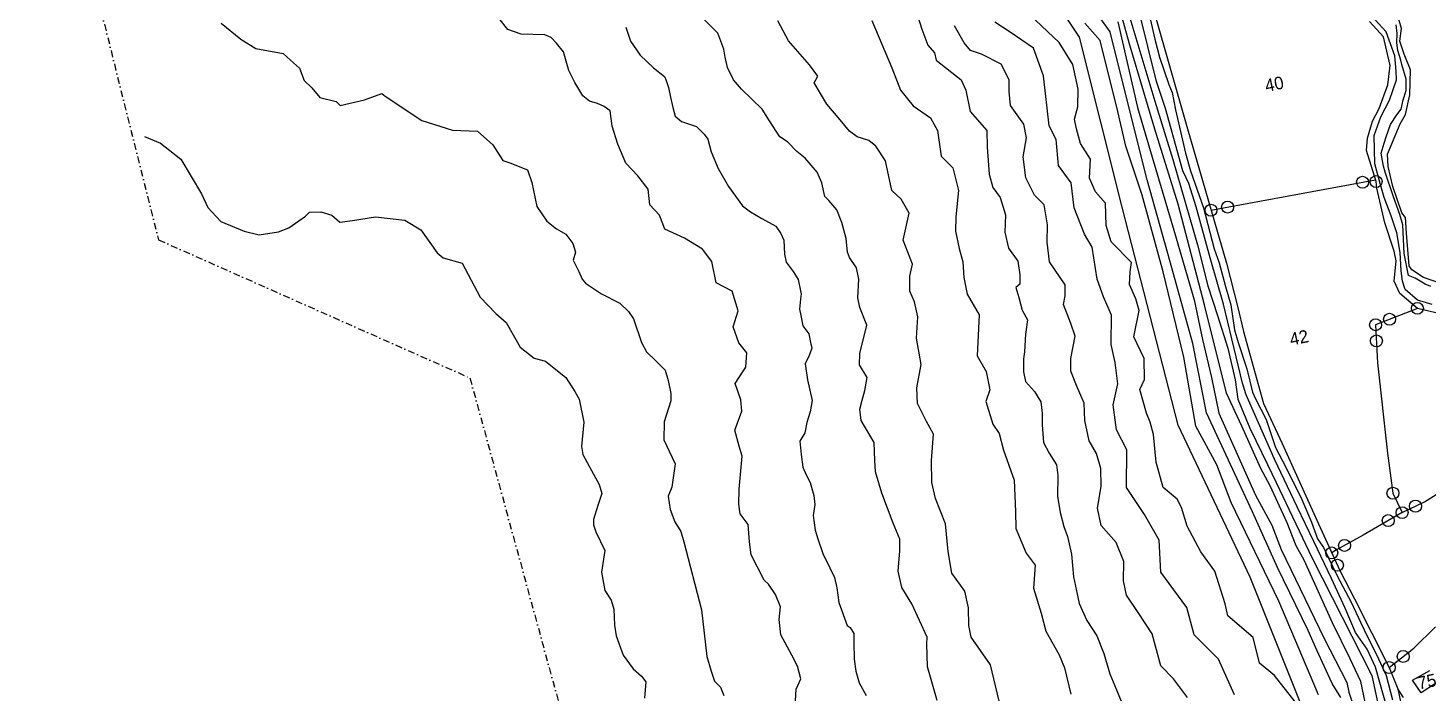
# Model space of a CAD drawing. Header units: metres. Extents: x 349664 to 353992, y 1754751 to 1758067.
# Drawn here: x 349664 to 350700, y 1755985 to 1756477 of the extents above; entities that cross this region are included whole.
import ezdxf
from ezdxf.enums import TextEntityAlignment as Align

# ---------------------------------------------------------------- set-up
doc = ezdxf.new("R2010")
doc.units = ezdxf.units.M
doc.linetypes.add('DASHDOT', pattern=[1, 0.5, -0.25, 0, -0.25])
for name, color, linetype in [('LINE_WATER', 4, 'Continuous'), ('POLY_PARCEL', 6, 'Continuous'), ('POLY_WATER', 4, 'Continuous'), ('TEXT_PARCEL', 7, 'Continuous'), ('V_BOUND_STREAM_LINE', 7, 'DASHDOT')]:
    doc.layers.add(name, color=color, linetype=linetype)
doc.styles.add('kruti dev 050', font='')
doc.styles.get('kruti dev 050').set_extended_font_data('Kruti Dev 050')

msp = doc.modelspace()

# ---------------------------------------------------------------- linework, layer by layer
for centre in [(350651.3, 1756363.2), (350661.3, 1756363.7), (350539.2, 1756342.5), (350551.5, 1756344.8), (350691.9, 1756269.9), (350661, 1756257.8), (350671.3, 1756261.8), (350661.6, 1756245.8), (350673.8, 1756133.1), (350690.5, 1756123.5), (350670.3, 1756112.8), (350680.6, 1756118.7), (350628.5, 1756088.9), (350638, 1756094.5), (350632.7, 1756079.8), (350681.4, 1756012.3), (350671, 1756004.1)]:
    msp.add_circle(centre, 4.43)
at = {"layer": 'LINE_WATER'}
for p, q in [((350441.9, 1756470.5), (350393, 1756544.4)), ((350320.3, 1756492.1), (350325.4, 1756476.6)), ((350426.8, 1756466.6), (350405.2, 1756487.2)), ((350478.4, 1756487.4), (350497.6, 1756423.2)), ((350498.8, 1756437.8), (350486, 1756489.6)), ((349807, 1756480.9), (349821.6, 1756469.1)), ((350019, 1756476.3), (350012.3, 1756484.7)), ((350029, 1756472.9), (350019, 1756476.3)), ((350106.3, 1756477.9), (350109.7, 1756467.5)), ((350174.3, 1756473.6), (350164.1, 1756483.8)), ((350226.7, 1756467.8), (350218.7, 1756482.7)), ((350288.3, 1756482.9), (350303.1, 1756447.9)), ((350325.4, 1756476.6), (350329.8, 1756464.6)), ((350356.5, 1756466.3), (350349.5, 1756479)), ((350390.7, 1756474.3), (350379.2, 1756481.7)), ((350457.3, 1756468.1), (350445.9, 1756481)), ((350464.5, 1756474.6), (350457.6, 1756484.2)), ((350470.3, 1756481.9), (350484.9, 1756418.6)), ((350478.6, 1756466.4), (350473.4, 1756485)), ((350494.1, 1756484.1), (350497.7, 1756469.2)), ((350668.8, 1756474.5), (350660.7, 1756483.5)), ((350677, 1756473.2), (350676.1, 1756479.6)), ((349821.6, 1756469.1), (349832.7, 1756462.2)), ((350046.3, 1756472.2), (350029, 1756472.9)), ((350051.1, 1756470.2), (350046.3, 1756472.2)), ((350055, 1756466.1), (350051.1, 1756470.2)), ((350060.1, 1756459.7), (350055, 1756466.1)), ((350109.7, 1756467.5), (350116.8, 1756457.3)), ((350178.7, 1756461.6), (350174.3, 1756473.6)), ((350242.2, 1756450.2), (350226.7, 1756467.8)), ((350361.4, 1756460.6), (350356.5, 1756466.3)), ((350407.9, 1756462.5), (350390.7, 1756474.3)), ((350437.1, 1756450.3), (350426.8, 1756466.6)), ((350473.4, 1756344.8), (350441.9, 1756470.5)), ((350470.2, 1756415.6), (350457.3, 1756468.1)), ((350472.5, 1756442.7), (350464.5, 1756474.6)), ((350497.7, 1756402.4), (350478.6, 1756466.4)), ((350497.7, 1756469.2), (350501, 1756455.8)), ((350675.2, 1756456.8), (350668.8, 1756474.5)), ((350676.8, 1756466.4), (350677, 1756473.2)), ((350677.3, 1756460.6), (350676.8, 1756466.4)), ((349832.7, 1756462.2), (349852.9, 1756458.4)), ((349852.9, 1756458.4), (349858.3, 1756453.6)), ((350062.1, 1756452.8), (350060.1, 1756459.7)), ((350116.8, 1756457.3), (350126.8, 1756447.8)), ((350179.9, 1756455.7), (350178.7, 1756461.6)), ((350181.5, 1756448.1), (350179.9, 1756455.7)), ((350329.8, 1756464.6), (350334.7, 1756458.9)), ((350334.7, 1756458.9), (350335.8, 1756453.6)), ((350369.4, 1756458), (350361.4, 1756460.6)), ((350383.9, 1756450.6), (350369.4, 1756458)), ((350415.3, 1756441.9), (350407.9, 1756462.5)), ((350501, 1756455.8), (350508.1, 1756435.6)), ((350676.1, 1756445.5), (350675.2, 1756456.8)), ((350679.7, 1756453.5), (350677.3, 1756460.6)), ((349858.3, 1756453.6), (349864.8, 1756447.7)), ((349864.8, 1756447.7), (349868.4, 1756438.4)), ((350064.2, 1756445.9), (350062.1, 1756452.8)), ((350068.6, 1756436.9), (350064.2, 1756445.9)), ((350126.8, 1756447.8), (350134.9, 1756441.5)), ((350185.9, 1756439.1), (350181.5, 1756448.1)), ((350248.3, 1756441.6), (350242.2, 1756450.2)), ((350303.1, 1756447.9), (350309.6, 1756431.4)), ((350335.8, 1756453.6), (350354.3, 1756439)), ((350390, 1756439), (350383.9, 1756450.6)), ((350440.9, 1756432), (350437.1, 1756450.3)), ((350676.5, 1756439), (350676.1, 1756445.5)), ((350680.4, 1756450.3), (350679.7, 1756453.5)), ((350683.6, 1756439.6), (350680.4, 1756450.3)), ((349868.4, 1756438.4), (349873.9, 1756433.1)), ((350074.4, 1756427.1), (350068.6, 1756436.9)), ((350134.9, 1756441.5), (350136.1, 1756438.4)), ((350136.1, 1756438.4), (350137.9, 1756433.2)), ((350191.8, 1756432), (350185.9, 1756439.1)), ((350245.6, 1756436.8), (350248.3, 1756441.6)), ((350255.1, 1756420.9), (350245.6, 1756436.8)), ((350354.3, 1756439), (350357.8, 1756431.4)), ((350390, 1756430.3), (350390, 1756439)), ((350419.5, 1756404.9), (350415.3, 1756441.9)), ((350492, 1756365), (350472.5, 1756442.7)), ((350505.6, 1756417.7), (350498.8, 1756437.8)), ((350508.1, 1756435.6), (350510.6, 1756429.7)), ((350671.3, 1756424), (350676.5, 1756439)), ((350683.5, 1756431.2), (350683.6, 1756439.6)), ((349873.9, 1756433.1), (349880, 1756426)), ((349880, 1756426), (349892, 1756422.9)), ((349913.1, 1756424.1), (349925.8, 1756428.8)), ((349925.8, 1756428.8), (349928.2, 1756426.9)), ((349928.2, 1756426.9), (349955.4, 1756408.9)), ((350079.5, 1756423.2), (350074.4, 1756427.1)), ((350137.9, 1756433.2), (350139.4, 1756426.1)), ((350139.4, 1756426.1), (350141, 1756418.5)), ((350207.2, 1756417.4), (350191.8, 1756432)), ((350309.6, 1756431.4), (350318.9, 1756419.8)), ((350357.8, 1756431.4), (350361.1, 1756415.5)), ((350390.9, 1756420.1), (350390, 1756430.3)), ((350440.6, 1756419), (350440.9, 1756432)), ((350510.6, 1756429.7), (350513, 1756416.9)), ((350681.4, 1756424.3), (350683.5, 1756431.2)), ((349892, 1756422.9), (349895, 1756419.9)), ((349895, 1756419.9), (349913.1, 1756424.1)), ((350085.4, 1756421.4), (350079.5, 1756423.2)), ((350090.2, 1756419.3), (350085.4, 1756421.4)), ((350094.6, 1756416), (350090.2, 1756419.3)), ((350096.3, 1756404.7), (350094.6, 1756416)), ((350141, 1756418.5), (350142.9, 1756412.1)), ((350212.7, 1756408.7), (350207.2, 1756417.4)), ((350264.9, 1756409.5), (350255.1, 1756420.9)), ((350318.9, 1756419.8), (350331.8, 1756410.9)), ((350361.1, 1756415.5), (350373.3, 1756401.5)), ((350400.7, 1756406.1), (350390.9, 1756420.1)), ((350438.2, 1756409.9), (350440.6, 1756419)), ((350476.3, 1756389.8), (350470.2, 1756415.6)), ((350484.9, 1756418.6), (350493.8, 1756388.5)), ((350497.6, 1756423.2), (350511, 1756380)), ((350518.3, 1756371.7), (350505.6, 1756417.7)), ((350513, 1756416.9), (350520.3, 1756384.6)), ((350664.9, 1756411.7), (350671.3, 1756424)), ((350676.6, 1756413), (350680, 1756417.3)), ((350680, 1756417.3), (350681.4, 1756424.3)), ((349955.4, 1756408.9), (349978.2, 1756401.7)), ((350100.4, 1756391.4), (350096.3, 1756404.7)), ((350142.9, 1756412.1), (350147.5, 1756408.1)), ((350147.5, 1756408.1), (350158.7, 1756404.4)), ((350158.7, 1756404.4), (350164.2, 1756398.8)), ((350220.2, 1756396.8), (350212.7, 1756408.7)), ((350271.7, 1756401), (350264.9, 1756409.5)), ((350331.8, 1756410.9), (350336.9, 1756401.5)), ((350402.8, 1756396.1), (350400.7, 1756406.1)), ((350424.7, 1756394.9), (350419.5, 1756404.9)), ((350439.7, 1756402.8), (350438.2, 1756409.9)), ((350659.9, 1756397.8), (350664.9, 1756411.7)), ((350668.8, 1756396.8), (350672.1, 1756405.9)), ((350672.1, 1756405.9), (350676.6, 1756413)), ((349750.3, 1756397.1), (349762.1, 1756392.2)), ((349978.2, 1756401.7), (349996.5, 1756401.1)), ((349996.5, 1756401.1), (350007.9, 1756391)), ((350164.2, 1756398.8), (350166.9, 1756395)), ((350166.9, 1756395), (350169.4, 1756385.7)), ((350225.9, 1756393), (350220.2, 1756396.8)), ((350277.5, 1756396.7), (350271.7, 1756401)), ((350286, 1756394.2), (350277.5, 1756396.7)), ((350291.3, 1756389.8), (350286, 1756394.2)), ((350336.9, 1756401.5), (350339.7, 1756382.4)), ((350373.3, 1756401.5), (350373.5, 1756389.2)), ((350400.2, 1756382.1), (350402.8, 1756396.1)), ((350426.3, 1756375.6), (350424.7, 1756394.9)), ((350442.6, 1756391.8), (350439.7, 1756402.8)), ((350514.9, 1756347), (350497.7, 1756402.4)), ((350660.5, 1756376.9), (350659.9, 1756397.8)), ((350667.2, 1756392), (350668.8, 1756396.8)), ((349762.1, 1756392.2), (349777.2, 1756380.3)), ((350007.9, 1756391), (350015.2, 1756379.3)), ((350106.4, 1756377.3), (350100.4, 1756391.4)), ((350169.4, 1756385.7), (350174.5, 1756373.3)), ((350232.9, 1756385.9), (350225.9, 1756393)), ((350238.9, 1756381), (350232.9, 1756385.9)), ((350298.5, 1756379), (350291.3, 1756389.8)), ((350373.5, 1756389.2), (350375.2, 1756369.3)), ((350450, 1756380.4), (350442.6, 1756391.8)), ((350488.2, 1756353.6), (350476.3, 1756389.8)), ((350493.8, 1756388.5), (350511.6, 1756327.8)), ((350520.3, 1756384.6), (350524, 1756371.6)), ((350665.2, 1756384.6), (350667.2, 1756392)), ((350666.7, 1756375.2), (350665.2, 1756384.6)), ((349777.2, 1756380.3), (349792.3, 1756354.7)), ((350015.2, 1756379.3), (350020.4, 1756377.6)), ((350020.4, 1756377.6), (350033.6, 1756372.3)), ((350115.2, 1756368), (350106.4, 1756377.3)), ((350174.5, 1756373.3), (350182.2, 1756360.1)), ((350247.9, 1756370.6), (350238.9, 1756381)), ((350303.1, 1756357.2), (350298.5, 1756379)), ((350339.7, 1756382.4), (350348.3, 1756373.8)), ((350348.3, 1756373.8), (350352.5, 1756357.1)), ((350402.3, 1756366.5), (350400.2, 1756382.1)), ((350435.8, 1756362.8), (350426.3, 1756375.6)), ((350449.2, 1756366.2), (350450, 1756380.4)), ((350511, 1756380), (350529.3, 1756316.8)), ((350664.3, 1756362.3), (350660.5, 1756376.9)), ((350668.1, 1756370.7), (350666.7, 1756375.2)), ((350033.6, 1756372.3), (350036.8, 1756362.9)), ((350036.8, 1756362.9), (350040.5, 1756345.2)), ((350122.8, 1756358), (350115.2, 1756368)), ((350251.4, 1756362.7), (350247.9, 1756370.6)), ((350253.5, 1756352.7), (350251.4, 1756362.7)), ((350375.2, 1756369.3), (350377.9, 1756359.4)), ((350408.7, 1756353.7), (350402.3, 1756366.5)), ((350437.9, 1756344.2), (350435.8, 1756362.8)), ((350453.8, 1756356.1), (350449.2, 1756366.2)), ((350507.2, 1756310.6), (350492, 1756365)), ((350522.8, 1756362.2), (350518.3, 1756371.7)), ((350524, 1756371.6), (350533.6, 1756344.3)), ((350667.2, 1756351.9), (350664.3, 1756362.3)), ((350674.1, 1756352.5), (350668.1, 1756370.7)), ((349792.3, 1756354.7), (349797.2, 1756344.4)), ((350124, 1756346.5), (350122.8, 1756358)), ((350182.2, 1756360.1), (350192.7, 1756345.7)), ((350256.6, 1756349.7), (350253.5, 1756352.7)), ((350310, 1756350.7), (350303.1, 1756357.2)), ((350352.5, 1756357.1), (350350.5, 1756337.6)), ((350377.9, 1756359.4), (350383.2, 1756351.9)), ((350415.7, 1756346.6), (350408.7, 1756353.7)), ((350461.1, 1756347.8), (350453.8, 1756356.1)), ((350503.9, 1756296.9), (350488.2, 1756353.6)), ((350528.3, 1756344.9), (350522.8, 1756362.2)), ((350672.5, 1756338.3), (350667.2, 1756351.9)), ((350679, 1756339.4), (350674.1, 1756352.5)), ((349797.2, 1756344.4), (349806.7, 1756334.1)), ((350040.5, 1756345.2), (350047.9, 1756334.4)), ((350131.2, 1756338.8), (350124, 1756346.5)), ((350192.7, 1756345.7), (350198.5, 1756341.4)), ((350262.3, 1756342.9), (350256.6, 1756349.7)), ((350266.2, 1756333.3), (350262.3, 1756342.9)), ((350315.9, 1756340.3), (350310, 1756350.7)), ((350383.2, 1756351.9), (350387.1, 1756339.2)), ((350418.2, 1756331.8), (350415.7, 1756346.6)), ((350445.6, 1756324.9), (350437.9, 1756344.2)), ((350461.6, 1756331.3), (350461.1, 1756347.8)), ((350514.9, 1756183.4), (350473.4, 1756344.8)), ((350534.3, 1756272.6), (350514.9, 1756347)), ((350538.7, 1756307.3), (350528.3, 1756344.9)), ((350533.6, 1756344.3), (350541.5, 1756314)), ((349806.7, 1756334.1), (349823.9, 1756327)), ((349857.1, 1756329.5), (349869.4, 1756338)), ((349869.4, 1756338), (349872.3, 1756341.1)), ((349872.3, 1756341.1), (349880.7, 1756341.3)), ((349880.7, 1756341.3), (349888.9, 1756338.9)), ((349888.9, 1756338.9), (349894.7, 1756333.7)), ((349894.7, 1756333.7), (349904.1, 1756335)), ((349904.1, 1756335), (349921.2, 1756337.6)), ((349921.2, 1756337.6), (349942.8, 1756335.1)), ((349942.8, 1756335.1), (349954.6, 1756328.1)), ((350047.9, 1756334.4), (350055.1, 1756328.7)), ((350135.2, 1756328.6), (350131.2, 1756338.8)), ((350198.5, 1756341.4), (350207, 1756336.4)), ((350207, 1756336.4), (350217.4, 1756330.7)), ((350269.3, 1756321.6), (350266.2, 1756333.3)), ((350311.5, 1756320.3), (350315.9, 1756340.3)), ((350350.5, 1756337.6), (350350.3, 1756327.1)), ((350387.1, 1756339.2), (350386.8, 1756326.2)), ((350417.9, 1756318.8), (350418.2, 1756331.8)), ((350465.4, 1756319.2), (350461.6, 1756331.3)), ((350676.8, 1756325.8), (350672.5, 1756338.3)), ((350681.1, 1756331.8), (350679, 1756339.4)), ((350682.2, 1756310.6), (350681.1, 1756331.8)), ((349823.9, 1756327), (349835.1, 1756324.2)), ((349835.1, 1756324.2), (349849.3, 1756326.6)), ((349849.3, 1756326.6), (349857.1, 1756329.5)), ((349954.6, 1756328.1), (349966.7, 1756311)), ((350055.1, 1756328.7), (350062, 1756324.9)), ((350062, 1756324.9), (350067.1, 1756317.9)), ((350149.6, 1756321.8), (350135.2, 1756328.6)), ((350163, 1756313.7), (350149.6, 1756321.8)), ((350217.4, 1756330.7), (350221, 1756325.3)), ((350221, 1756325.3), (350223.3, 1756320.3)), ((350270.2, 1756311.4), (350269.3, 1756321.6)), ((350350.3, 1756327.1), (350353, 1756314.2)), ((350386.8, 1756326.2), (350389.3, 1756314.4)), ((350451.4, 1756315.1), (350445.6, 1756324.9)), ((350511.6, 1756327.8), (350526.8, 1756276.2)), ((350679.2, 1756311.1), (350676.8, 1756325.8)), ((349966.7, 1756311), (349971.3, 1756307.3)), ((350067.1, 1756317.9), (350069.2, 1756311.5)), ((350069.2, 1756311.5), (350067.3, 1756305.5)), ((350169.9, 1756304.6), (350163, 1756313.7)), ((350223.3, 1756320.3), (350223.7, 1756310)), ((350271.7, 1756307.4), (350270.2, 1756311.4)), ((350318.3, 1756302.7), (350311.5, 1756320.3)), ((350353, 1756314.2), (350355.7, 1756304.3)), ((350389.3, 1756314.4), (350396.2, 1756304.8)), ((350419.7, 1756304.4), (350417.9, 1756318.8)), ((350455.1, 1756291.5), (350451.4, 1756315.1)), ((350480.3, 1756303.9), (350465.4, 1756319.2)), ((350525.7, 1756243.8), (350507.2, 1756310.6)), ((350529.3, 1756316.8), (350536.9, 1756286.5)), ((350541.5, 1756314), (350545.3, 1756303.6)), ((350680, 1756297.7), (350679.2, 1756311.1)), ((350685.2, 1756294.3), (350682.2, 1756310.6)), ((349971.3, 1756307.3), (349985.2, 1756303.4)), ((349985.2, 1756303.4), (349998.6, 1756278.1)), ((350067.3, 1756305.5), (350071.5, 1756297.1)), ((350173.2, 1756288.7), (350169.9, 1756304.6)), ((350223.7, 1756310), (350224.9, 1756304.1)), ((350224.9, 1756304.1), (350230.1, 1756297.2)), ((350277, 1756299.9), (350271.7, 1756307.4)), ((350316.5, 1756293.7), (350318.3, 1756302.7)), ((350355.7, 1756304.3), (350356.3, 1756292.7)), ((350396.2, 1756304.8), (350397.7, 1756294.7)), ((350431.3, 1756287.2), (350419.7, 1756304.4)), ((350479.3, 1756296.9), (350480.3, 1756303.9)), ((350548.4, 1756273.1), (350538.7, 1756307.3)), ((350545.3, 1756303.6), (350550, 1756286.1)), ((350071.5, 1756297.1), (350073.9, 1756291.6)), ((350073.9, 1756291.6), (350076.5, 1756288.5)), ((350230.1, 1756297.2), (350233.8, 1756291.2)), ((350233.8, 1756291.2), (350235.5, 1756282.9)), ((350278.7, 1756291.6), (350277, 1756299.9)), ((350278, 1756277.6), (350278.7, 1756291.6)), ((350316.4, 1756282.6), (350316.5, 1756293.7)), ((350356.3, 1756292.7), (350358.9, 1756280.3)), ((350397.7, 1756294.7), (350397.9, 1756287.9)), ((350459.8, 1756278.3), (350455.1, 1756291.5)), ((350478.8, 1756287.6), (350479.3, 1756296.9)), ((350519.1, 1756233.7), (350503.9, 1756296.9)), ((350680.9, 1756290), (350680, 1756297.7)), ((350682.9, 1756283.8), (350680.9, 1756290)), ((350690.2, 1756292.3), (350685.2, 1756294.3)), ((350697.6, 1756287.7), (350690.2, 1756292.3)), ((350076.5, 1756288.5), (350088.3, 1756280.6)), ((350088.3, 1756280.6), (350101.8, 1756273.8)), ((350185, 1756282.6), (350173.2, 1756288.7)), ((350189.3, 1756268.1), (350185, 1756282.6)), ((350235.5, 1756282.9), (350236, 1756280.6)), ((350236, 1756280.6), (350235.6, 1756276.8)), ((350319.9, 1756274.7), (350316.4, 1756282.6)), ((350358.9, 1756280.3), (350367.7, 1756265)), ((350397.9, 1756287.9), (350394.8, 1756285.4)), ((350394.8, 1756285.4), (350397, 1756277.9)), ((350431.2, 1756279.2), (350431.3, 1756287.2)), ((350483.5, 1756276.9), (350478.8, 1756287.6)), ((350536.9, 1756286.5), (350544, 1756264.6)), ((350550, 1756286.1), (350553.8, 1756272.4)), ((350692, 1756275.9), (350682.9, 1756283.8)), ((350701.8, 1756286), (350697.6, 1756287.7)), ((349998.6, 1756278.1), (350010.2, 1756266.1)), ((350101.8, 1756273.8), (350108.4, 1756267.5)), ((350235.6, 1756276.8), (350234.7, 1756269.2)), ((350234.7, 1756269.2), (350235.7, 1756264.5)), ((350279.5, 1756270.5), (350278, 1756277.6)), ((350284.7, 1756257.5), (350279.5, 1756270.5)), ((350322.3, 1756263.5), (350319.9, 1756274.7)), ((350397, 1756277.9), (350399.6, 1756268.6)), ((350430.1, 1756272.8), (350431.2, 1756279.2)), ((350435.5, 1756258.6), (350430.1, 1756272.8)), ((350465.7, 1756264.8), (350459.8, 1756278.3)), ((350486, 1756268.2), (350483.5, 1756276.9)), ((350526.8, 1756276.2), (350533, 1756246.8)), ((350550.6, 1756207.2), (350534.3, 1756272.6)), ((350562.6, 1756214.6), (350548.4, 1756273.1)), ((350553.8, 1756272.4), (350556.5, 1756254.1)), ((350702.7, 1756272.7), (350692, 1756275.9)), ((350010.2, 1756266.1), (350017.7, 1756259.3)), ((350017.7, 1756259.3), (350028.2, 1756241.1)), ((350108.4, 1756267.5), (350111.9, 1756262.2)), ((350111.9, 1756262.2), (350118, 1756244.6)), ((350185.6, 1756256.3), (350189.3, 1756268.1)), ((350235.7, 1756264.5), (350237.3, 1756256.9)), ((350321.3, 1756247.9), (350322.3, 1756263.5)), ((350367.7, 1756265), (350366.1, 1756234.7)), ((350399.6, 1756268.6), (350403.5, 1756261.4)), ((350403.5, 1756261.4), (350402.1, 1756250.8)), ((350465.3, 1756243.2), (350465.7, 1756264.8)), ((350482.1, 1756248.9), (350486, 1756268.2)), ((350544, 1756264.6), (350551.6, 1756240.5)), ((350190, 1756244.3), (350185.6, 1756256.3)), ((350237.3, 1756256.9), (350241.7, 1756251)), ((350241.7, 1756251), (350243, 1756244.5)), ((350279.3, 1756236.6), (350284.7, 1756257.5)), ((350402.1, 1756250.8), (350401.2, 1756237.6)), ((350438.7, 1756249.4), (350435.5, 1756258.6)), ((350435.5, 1756232.7), (350438.7, 1756249.4)), ((350489.8, 1756232.7), (350482.1, 1756248.9)), ((350556.5, 1756254.1), (350559.3, 1756244.5)), ((350028.2, 1756241.1), (350038.4, 1756233.1)), ((350118, 1756244.6), (350121.5, 1756237.7)), ((350195.9, 1756236.9), (350190, 1756244.3)), ((350243.9, 1756240.4), (350241.9, 1756235.1)), ((350243, 1756244.5), (350243.9, 1756240.4)), ((350324.8, 1756228.4), (350321.3, 1756247.9)), ((350468.2, 1756229.7), (350465.3, 1756243.2)), ((350535.9, 1756192.6), (350525.7, 1756243.8)), ((350533, 1756246.8), (350539.6, 1756218.6)), ((350551.6, 1756240.5), (350557.2, 1756217.1)), ((350559.3, 1756244.5), (350565.7, 1756225.1)), ((350038.4, 1756233.1), (350046.8, 1756230.7)), ((350046.8, 1756230.7), (350061.9, 1756218.8)), ((350121.5, 1756237.7), (350128.5, 1756231.1)), ((350128.5, 1756231.1), (350135.3, 1756224.2)), ((350195.1, 1756226.3), (350195.9, 1756236.9)), ((350241.9, 1756235.1), (350238.9, 1756228.9)), ((350238.9, 1756228.9), (350240.8, 1756217)), ((350279.2, 1756228), (350279.3, 1756236.6)), ((350284.9, 1756218.7), (350279.2, 1756228)), ((350321.6, 1756211.1), (350324.8, 1756228.4)), ((350366.1, 1756234.7), (350372.8, 1756223.2)), ((350401.2, 1756237.6), (350400.4, 1756232.6)), ((350400.4, 1756232.6), (350400.6, 1756222.8)), ((350435.6, 1756223.5), (350435.5, 1756232.7)), ((350470.3, 1756214.1), (350468.2, 1756229.7)), ((350490, 1756217.3), (350489.8, 1756232.7)), ((350528.1, 1756182.6), (350519.1, 1756233.7)), ((350061.9, 1756218.8), (350068.7, 1756208.3)), ((350135.3, 1756224.2), (350137.7, 1756216.6)), ((350187.1, 1756214.2), (350193.2, 1756223.4)), ((350193.2, 1756223.4), (350195.1, 1756226.3)), ((350283.2, 1756209.2), (350284.9, 1756218.7)), ((350372.8, 1756223.2), (350375.7, 1756209.7)), ((350400.6, 1756222.8), (350402.1, 1756215.7)), ((350439.7, 1756212.7), (350435.6, 1756223.5)), ((350486.6, 1756209.9), (350490, 1756217.3)), ((350539.6, 1756218.6), (350545.1, 1756192.3)), ((350565.7, 1756225.1), (350569.9, 1756207.9)), ((350068.7, 1756208.3), (350071.8, 1756202.6)), ((350137.7, 1756216.6), (350139.7, 1756207)), ((350139.7, 1756207), (350139.7, 1756201.4)), ((350191.5, 1756202.2), (350187.1, 1756214.2)), ((350240.8, 1756217), (350244.1, 1756201.7)), ((350281.1, 1756201.9), (350283.2, 1756209.2)), ((350322.2, 1756199.5), (350321.6, 1756211.1)), ((350375.7, 1756209.7), (350372.6, 1756201)), ((350402.1, 1756215.7), (350408.6, 1756208.4)), ((350408.6, 1756208.4), (350413.3, 1756200.8)), ((350445.5, 1756199.8), (350439.7, 1756212.7)), ((350466.8, 1756198.6), (350470.3, 1756214.1)), ((350491.5, 1756192.4), (350486.6, 1756209.9)), ((350562, 1756182.8), (350550.6, 1756207.2)), ((350557.2, 1756217.1), (350559, 1756202.7)), ((350565.1, 1756205.9), (350562.6, 1756214.6)), ((350569.9, 1756207.9), (350572.1, 1756202.9)), ((350071.8, 1756202.6), (350075.2, 1756185.7)), ((350139.7, 1756201.4), (350134.6, 1756185.8)), ((350192.1, 1756193.7), (350191.5, 1756202.2)), ((350244.1, 1756201.7), (350242.7, 1756193.4)), ((350279.4, 1756195.4), (350281.1, 1756201.9)), ((350328.8, 1756186.2), (350322.2, 1756199.5)), ((350372.6, 1756201), (350377.9, 1756184.3)), ((350413.3, 1756200.8), (350414.4, 1756192.4)), ((350445.8, 1756186.9), (350445.5, 1756199.8)), ((350469.4, 1756180.1), (350466.8, 1756198.6)), ((350559, 1756202.7), (350567.9, 1756181.2)), ((350586.3, 1756158.3), (350565.1, 1756205.9)), ((350572.1, 1756202.9), (350580.1, 1756187.6)), ((350187, 1756179.7), (350192.1, 1756193.7)), ((350242.7, 1756193.4), (350240.1, 1756185.5)), ((350280.5, 1756187), (350279.4, 1756195.4)), ((350290.1, 1756170.6), (350280.5, 1756187)), ((350414.4, 1756192.4), (350414.4, 1756183.8)), ((350449, 1756171.8), (350445.8, 1756186.9)), ((350494.2, 1756185.6), (350491.5, 1756192.4)), ((350569.9, 1756119.2), (350535.9, 1756192.6)), ((350545.1, 1756192.3), (350572.1, 1756131.6)), ((350580.1, 1756187.6), (350584, 1756175.8)), ((350075.2, 1756185.7), (350073.4, 1756167.6)), ((350134.6, 1756185.8), (350134.5, 1756172.5)), ((350190.1, 1756168), (350187, 1756179.7)), ((350238.7, 1756177.8), (350235.1, 1756171.5)), ((350240.1, 1756185.5), (350238.7, 1756177.8)), ((350333.8, 1756176.8), (350328.8, 1756186.2)), ((350332.4, 1756157.4), (350333.8, 1756176.8)), ((350377.9, 1756184.3), (350382.5, 1756177.3)), ((350382.5, 1756177.3), (350385.7, 1756165)), ((350414.4, 1756183.8), (350415.4, 1756170.5)), ((350476.9, 1756165.1), (350469.4, 1756180.1)), ((350496.7, 1756176.5), (350494.2, 1756185.6)), ((350498.6, 1756156), (350496.7, 1756176.5)), ((350568.3, 1756071), (350514.9, 1756183.4)), ((350543.4, 1756154.1), (350528.1, 1756182.6)), ((350576, 1756151.3), (350562, 1756182.8)), ((350567.9, 1756181.2), (350580.9, 1756154.4)), ((350584, 1756175.8), (350586.9, 1756166.9)), ((350073.4, 1756167.6), (350074.6, 1756161.7)), ((350134.5, 1756172.5), (350138.3, 1756164.1)), ((350192.3, 1756160.5), (350190.1, 1756168)), ((350235.1, 1756171.5), (350235.9, 1756161.8)), ((350290.5, 1756157.2), (350290.1, 1756170.6)), ((350415.4, 1756170.5), (350419.5, 1756162.8)), ((350454.6, 1756162.5), (350449, 1756171.8)), ((350586.9, 1756166.9), (350594.5, 1756152.3)), ((350074.6, 1756161.7), (350081, 1756150)), ((350138.3, 1756164.1), (350142.7, 1756154.9)), ((350190.1, 1756136), (350192.3, 1756160.5)), ((350235.9, 1756161.8), (350237.3, 1756152.3)), ((350291, 1756148.9), (350290.5, 1756157.2)), ((350332.8, 1756140.9), (350332.4, 1756157.4)), ((350385.7, 1756165), (350393.5, 1756142.7)), ((350419.5, 1756162.8), (350425, 1756154.1)), ((350457.6, 1756151.5), (350454.6, 1756162.5)), ((350476.6, 1756137.3), (350476.9, 1756165.1)), ((350503.8, 1756137.4), (350498.6, 1756156)), ((350603, 1756123), (350586.3, 1756158.3)), ((350081, 1756150), (350086.5, 1756139.6)), ((350142.7, 1756154.9), (350140.3, 1756137.5)), ((350237.3, 1756152.3), (350239.7, 1756146.6)), ((350239.7, 1756146.6), (350242.7, 1756141.1)), ((350295.6, 1756133.2), (350291, 1756148.9)), ((350425, 1756154.1), (350426, 1756146.3)), ((350426, 1756146.3), (350425.6, 1756130.8)), ((350458, 1756138), (350457.6, 1756151.5)), ((350554.2, 1756126.3), (350543.4, 1756154.1)), ((350583, 1756138.6), (350576, 1756151.3)), ((350580.9, 1756154.4), (350587.4, 1756141)), ((350594.5, 1756152.3), (350606.3, 1756128.4)), ((350086.5, 1756139.6), (350088.5, 1756132.8)), ((350140.3, 1756137.5), (350137.7, 1756130.9)), ((350190, 1756125.1), (350190.1, 1756136)), ((350242.7, 1756141.1), (350245.4, 1756131.4)), ((350335.3, 1756129.1), (350332.8, 1756140.9)), ((350393.5, 1756142.7), (350394.7, 1756119.6)), ((350455.2, 1756122.1), (350458, 1756138)), ((350490.1, 1756117.4), (350476.6, 1756137.3)), ((350514.3, 1756128.6), (350503.8, 1756137.4)), ((350595.6, 1756111.1), (350583, 1756138.6)), ((350587.4, 1756141), (350614, 1756085.1)), ((350088.5, 1756132.8), (350085.7, 1756123.9)), ((350137.7, 1756130.9), (350139, 1756121.1)), ((350190.9, 1756117.9), (350190, 1756125.1)), ((350246.1, 1756124.8), (350244.8, 1756116.5)), ((350245.4, 1756131.4), (350246.1, 1756124.8)), ((350304, 1756111), (350295.6, 1756133.2)), ((350342.9, 1756110.4), (350335.3, 1756129.1)), ((350425.6, 1756130.8), (350427.5, 1756118.9)), ((350517.4, 1756122.5), (350514.3, 1756128.6)), ((350589.3, 1756053.1), (350554.2, 1756126.3)), ((350572.1, 1756131.6), (350584.1, 1756109.5)), ((350606.3, 1756128.4), (350613.6, 1756111.6)), ((350085.7, 1756123.9), (350082.4, 1756113.6)), ((350139, 1756121.1), (350142.5, 1756111.8)), ((350196.9, 1756109.9), (350190.9, 1756117.9)), ((350244.8, 1756116.5), (350246.5, 1756105.7)), ((350394.7, 1756119.6), (350394.9, 1756106.9)), ((350427.5, 1756118.9), (350430.3, 1756108.5)), ((350457.9, 1756109.1), (350455.2, 1756122.1)), ((350500.9, 1756098.3), (350490.1, 1756117.4)), ((350521.6, 1756108.6), (350517.4, 1756122.5)), ((350588.4, 1756078.2), (350569.9, 1756119.2)), ((350615.2, 1756097.3), (350603, 1756123)), ((350082.4, 1756113.6), (350082.3, 1756109.6)), ((350082.3, 1756109.6), (350084, 1756104.4)), ((350084, 1756104.4), (350090.8, 1756090.6)), ((350142.5, 1756111.8), (350146.9, 1756104.7)), ((350146.9, 1756104.7), (350149.2, 1756097.2)), ((350197.7, 1756097.2), (350196.9, 1756109.9)), ((350246.5, 1756105.7), (350248.4, 1756099.4)), ((350308.9, 1756099.1), (350304, 1756111)), ((350344.8, 1756089.9), (350342.9, 1756110.4)), ((350394.9, 1756106.9), (350402.4, 1756088.8)), ((350430.3, 1756108.5), (350433.1, 1756101)), ((350469.1, 1756096.7), (350457.9, 1756109.1)), ((350531.7, 1756089.8), (350521.6, 1756108.6)), ((350584.1, 1756109.5), (350591.1, 1756091.5)), ((350602.3, 1756094.1), (350595.6, 1756111.1)), ((350613.6, 1756111.6), (350617.9, 1756099.3)), ((350149.2, 1756097.2), (350162.2, 1756046.9)), ((350199.1, 1756087.6), (350197.7, 1756097.2)), ((350248.4, 1756099.4), (350252, 1756088.5)), ((350308.9, 1756090.5), (350308.9, 1756099.1)), ((350433.1, 1756101), (350435.9, 1756088.1)), ((350474.6, 1756082.5), (350469.1, 1756096.7)), ((350502.2, 1756074.6), (350500.9, 1756098.3)), ((350608.2, 1756083.6), (350602.3, 1756094.1)), ((350628.4, 1756069.9), (350615.2, 1756097.3)), ((350617.9, 1756099.3), (350622.4, 1756092.9)), ((350090.8, 1756090.6), (350088.4, 1756074.6)), ((350208.7, 1756068.7), (350199.1, 1756087.6)), ((350252, 1756088.5), (350257.3, 1756077.9)), ((350307.8, 1756075.5), (350308.9, 1756090.5)), ((350347.6, 1756073.9), (350344.8, 1756089.9)), ((350402.4, 1756088.8), (350409.2, 1756079.8)), ((350435.9, 1756088.1), (350437.6, 1756071.2)), ((350542.1, 1756075.4), (350531.7, 1756089.8)), ((350591.1, 1756091.5), (350622.9, 1756025.7)), ((350629.1, 1756037.2), (350608.2, 1756083.6)), ((350614, 1756085.1), (350658.3, 1755998.1)), ((350622.4, 1756092.9), (350632.5, 1756072)), ((350088.4, 1756074.6), (350090.7, 1756061.1)), ((350257.3, 1756077.9), (350260.7, 1756070.6)), ((350310.4, 1756063.2), (350307.8, 1756075.5)), ((350357.2, 1756060.6), (350347.6, 1756073.9)), ((350409.2, 1756079.8), (350407.9, 1756062.9)), ((350474.5, 1756068.3), (350474.6, 1756082.5)), ((350521.3, 1756048.5), (350502.2, 1756074.6)), ((350549.7, 1756051.2), (350542.1, 1756075.4)), ((350611.2, 1756031.6), (350588.4, 1756078.2)), ((350211.8, 1756065.7), (350208.7, 1756068.7)), ((350217, 1756058.2), (350211.8, 1756065.7)), ((350260.7, 1756070.6), (350262.3, 1756063)), ((350262.3, 1756063), (350263.9, 1756052.2)), ((350317.8, 1756051.2), (350310.4, 1756063.2)), ((350407.9, 1756062.9), (350413.6, 1756044.4)), ((350437.6, 1756071.2), (350439.7, 1756060.8)), ((350476.8, 1756057.7), (350474.5, 1756068.3)), ((350634.9, 1755904.6), (350568.3, 1756071)), ((350638.5, 1756048.1), (350628.4, 1756069.9)), ((350632.5, 1756072), (350642.9, 1756052.5)), ((350090.7, 1756061.1), (350095.5, 1756054)), ((350095.5, 1756054), (350097.5, 1756047.4)), ((350220.8, 1756049.1), (350217, 1756058.2)), ((350263.9, 1756052.2), (350270, 1756035.1)), ((350359.8, 1756048.2), (350357.2, 1756060.6)), ((350439.7, 1756060.8), (350441.7, 1756051.4)), ((350485.8, 1756044.2), (350476.8, 1756057.7)), ((350618.8, 1755983.8), (350589.3, 1756053.1)), ((350642.9, 1756052.5), (350649.8, 1756037.7)), ((350097.5, 1756047.4), (350097.9, 1756035.5)), ((350162.2, 1756046.9), (350166.3, 1756012.3)), ((350219.7, 1756039.7), (350220.8, 1756049.1)), ((350329.2, 1756026.5), (350317.8, 1756051.2)), ((350360.1, 1756035.3), (350359.8, 1756048.2)), ((350413.6, 1756044.4), (350417.1, 1756031)), ((350441.7, 1756051.4), (350447.4, 1756039)), ((350495.7, 1756029.1), (350485.8, 1756044.2)), ((350526.8, 1756028.2), (350521.3, 1756048.5)), ((350551.6, 1756042.3), (350549.7, 1756051.2)), ((350570.4, 1756026.2), (350551.6, 1756042.3)), ((350646.1, 1756030), (350638.5, 1756048.1)), ((350097.9, 1756035.5), (350099.2, 1756027.5)), ((350220.9, 1756028.2), (350219.7, 1756039.7)), ((350270, 1756035.1), (350272.2, 1756033.7)), ((350272.2, 1756033.7), (350274.9, 1756029.3)), ((350361.9, 1756026.5), (350360.1, 1756035.3)), ((350417.1, 1756031), (350426.9, 1756013.4)), ((350447.4, 1756039), (350454.7, 1756027.6)), ((350617.4, 1756017), (350611.2, 1756031.6)), ((350642.2, 1756010.5), (350629.1, 1756037.2)), ((350649.8, 1756037.7), (350652.4, 1756032.1)), ((350652.4, 1756032.1), (350663.2, 1756010.6)), ((350099.2, 1756027.5), (350104.3, 1756013.2)), ((350229, 1756013.3), (350220.9, 1756028.2)), ((350274.9, 1756029.3), (350275.1, 1756022.6)), ((350275.1, 1756022.6), (350275.2, 1756010.3)), ((350329, 1756021.6), (350329.2, 1756026.5)), ((350329.6, 1756004.5), (350329, 1756021.6)), ((350376.1, 1756006.1), (350361.9, 1756026.5)), ((350454.7, 1756027.6), (350460, 1756014.6)), ((350502.1, 1756005.4), (350495.7, 1756029.1)), ((350544.8, 1756010.4), (350526.8, 1756028.2)), ((350575, 1756007.4), (350570.4, 1756026.2)), ((350622.9, 1756025.7), (350639.7, 1755992.9)), ((350654.8, 1756017.7), (350646.1, 1756030)), ((350104.3, 1756013.2), (350111.8, 1756003.2)), ((350166.3, 1756012.3), (350169.4, 1756001.3)), ((350233.2, 1756005), (350229, 1756013.3)), ((350275.2, 1756010.3), (350276.5, 1756001.4)), ((350426.9, 1756013.4), (350430.8, 1756003.8)), ((350460, 1756014.6), (350464.4, 1755999.5)), ((350556.5, 1755984), (350544.8, 1756010.4)), ((350628.8, 1755992.3), (350617.4, 1756017)), ((350650, 1755993.7), (350642.2, 1756010.5)), ((350660.8, 1756004.4), (350654.8, 1756017.7)), ((350663.2, 1756010.6), (350668.7, 1755998.2)), ((350111.8, 1756003.2), (350117.9, 1755997.6)), ((350169.4, 1756001.3), (350171.8, 1755993.9)), ((350235.8, 1755995.7), (350233.2, 1756005)), ((350276.5, 1756001.4), (350279, 1755992.7)), ((350331.8, 1755996.9), (350329.6, 1756004.5)), ((350382.4, 1755979.1), (350376.1, 1756006.1)), ((350430.8, 1756003.8), (350435.5, 1755984.5)), ((350511.5, 1755995.7), (350502.1, 1756005.4)), ((350586.2, 1755998.1), (350575, 1756007.4)), ((350676.8, 1755948.8), (350660.8, 1756004.4)), ((350117.9, 1755997.6), (350121.1, 1755993.4)), ((350121.1, 1755993.4), (350120.1, 1755981.4)), ((350171.8, 1755993.9), (350176.4, 1755989.6)), ((350176.4, 1755989.6), (350178.9, 1755983.3)), ((350232.4, 1755988.2), (350235.8, 1755995.7)), ((350279, 1755992.7), (350284, 1755983.3)), ((350336.7, 1755979.7), (350331.8, 1755996.9)), ((350464.4, 1755999.5), (350469.3, 1755987.7)), ((350521.8, 1755981.9), (350511.5, 1755995.7)), ((350601.4, 1755978.6), (350586.2, 1755998.1)), ((350635.3, 1755982), (350628.8, 1755992.3)), ((350639.7, 1755992.9), (350641.2, 1755985.9)), ((350654.5, 1755972.5), (350650, 1755993.7)), ((350658.3, 1755998.1), (350666.3, 1755960.5)), ((350668.7, 1755998.2), (350673.4, 1755980.3)), ((350231.8, 1755979.5), (350232.4, 1755988.2)), ((350469.3, 1755987.7), (350473.2, 1755978)), ((350641.2, 1755985.9), (350649.5, 1755960.9))]:
    msp.add_line(p, q, dxfattribs=at)
at = {"layer": 'POLY_PARCEL'}
for p, q in [((350539.2, 1756342.5), (350660.9, 1756365)), ((350691.9, 1756269.9), (350661, 1756257.8)), ((350661, 1756257.8), (350662.5, 1756229.5)), ((350662.5, 1756229.5), (350669.7, 1756162.7)), ((350669.7, 1756162.7), (350673.8, 1756133.1)), ((350697.2, 1756126.7), (350721, 1756141.7)), ((350673.8, 1756133.1), (350680.6, 1756118.7)), ((350680.6, 1756118.7), (350697.2, 1756126.7)), ((350680.6, 1756118.7), (350651.7, 1756102)), ((350651.7, 1756102), (350632, 1756091.2)), ((350632, 1756091.2), (350628.5, 1756088.9)), ((350689.2, 1756018.5), (350705.3, 1756034.2)), ((350671, 1756004.1), (350689.2, 1756018.5)), ((350688.3, 1755994.8), (350701, 1756002)), ((350694.6, 1755985.3), (350688.3, 1755994.8)), ((350705.4, 1755992.2), (350694.6, 1755985.3)), ((350681.6, 1755982), (350677.4, 1755988.4))]:
    msp.add_line(p, q, dxfattribs=at)
at = {"layer": 'POLY_WATER'}
for p, q in [((350495.7, 1756494.3), (350521.7, 1756402.8)), ((350680.2, 1756477), (350676.7, 1756488.8)), ((350666.7, 1756470.8), (350656.5, 1756482.1)), ((350678.8, 1756467.6), (350680.2, 1756477)), ((350671.7, 1756449.5), (350666.7, 1756470.8)), ((350682, 1756457.9), (350678.8, 1756467.6)), ((350686.9, 1756446.3), (350682, 1756457.9)), ((350670.1, 1756435.2), (350671.7, 1756449.5)), ((350686.4, 1756427.8), (350686.9, 1756446.3)), ((350663.6, 1756417.7), (350670.1, 1756435.2)), ((350683.2, 1756413.4), (350686.4, 1756427.8)), ((350658.6, 1756408.3), (350663.6, 1756417.7)), ((350655, 1756395.7), (350658.6, 1756408.3)), ((350669.9, 1756384.1), (350679.1, 1756406.5)), ((350679.1, 1756406.5), (350683.2, 1756413.4)), ((350521.7, 1756402.8), (350550.6, 1756303.3)), ((350654.2, 1756386.7), (350655, 1756395.7)), ((350661.3, 1756363.7), (350654.2, 1756386.7)), ((350670.2, 1756374.8), (350669.9, 1756384.1)), ((350673.7, 1756360.1), (350670.2, 1756374.8)), ((350661.8, 1756358.7), (350661.3, 1756363.7)), ((350667.8, 1756333.1), (350661.8, 1756358.7)), ((350680.5, 1756340.6), (350673.7, 1756360.1)), ((350674.6, 1756312.2), (350667.8, 1756333.1)), ((350683, 1756337), (350680.5, 1756340.6)), ((350683.9, 1756325.5), (350683, 1756337)), ((350685.9, 1756301.3), (350683.9, 1756325.5)), ((350676.1, 1756305), (350674.6, 1756312.2)), ((350550.6, 1756303.3), (350559, 1756270.4)), ((350674.7, 1756290.1), (350676.1, 1756305)), ((350687.7, 1756298.4), (350685.9, 1756301.3)), ((350679, 1756280.9), (350674.7, 1756290.1)), ((350696.4, 1756292.7), (350687.7, 1756298.4)), ((350709.9, 1756288.1), (350696.4, 1756292.7)), ((350691.9, 1756269.9), (350679, 1756280.9)), ((350559, 1756270.4), (350563.2, 1756252.7)), ((350709.8, 1756265.6), (350691.9, 1756269.9)), ((350563.2, 1756252.7), (350578.1, 1756199.5)), ((350578.1, 1756199.5), (350591.9, 1756170)), ((350591.9, 1756170), (350618.7, 1756110.4)), ((350618.7, 1756110.4), (350634.6, 1756075.8)), ((350634.6, 1756075.8), (350645.3, 1756055)), ((350645.3, 1756055), (350671, 1756004.1)), ((350671, 1756004.1), (350677.4, 1755988.4)), ((350677.4, 1755988.4), (350686.2, 1755946.9))]:
    msp.add_line(p, q, dxfattribs=at)
at = {"layer": 'V_BOUND_STREAM_LINE', "ltscale": 10}
for p, q in [((349664, 1756705.5), (349760.6, 1756320.6)), ((349760.6, 1756320.6), (349991, 1756218.4)), ((349991, 1756218.4), (350167.4, 1755572.9))]:
    msp.add_line(p, q, dxfattribs=at)

# ---------------------------------------------------------------- texts
at = {"layer": 'TEXT_PARCEL', "style": 'kruti dev 050'}
for s, p in [('40', (350586, 1756435.9)), ('42', (350604.3, 1756248.3)), ('75', (350698.9, 1755993.7))]:
    msp.add_text(s, height=9.37, rotation=11.9324, dxfattribs=at).set_placement(p, align=Align.MIDDLE)

doc.saveas('drawing.dxf')
